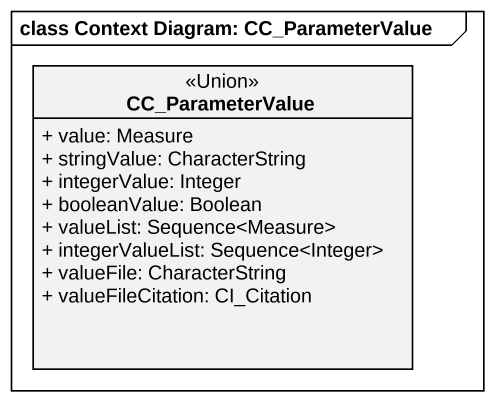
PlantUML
@startuml
mainframe class Context Diagram: CC_ParameterValue
hide circle
hide empty members
skinparam classAttributeIconSize 0
class CC_ParameterValue <<Union>> {
  + value: Measure
  + stringValue: CharacterString
  + integerValue: Integer
  + booleanValue: Boolean
  + valueList: Sequence<Measure>
  + integerValueList: Sequence<Integer>
  + valueFile: CharacterString
  + valueFileCitation: CI_Citation
}
@enduml
